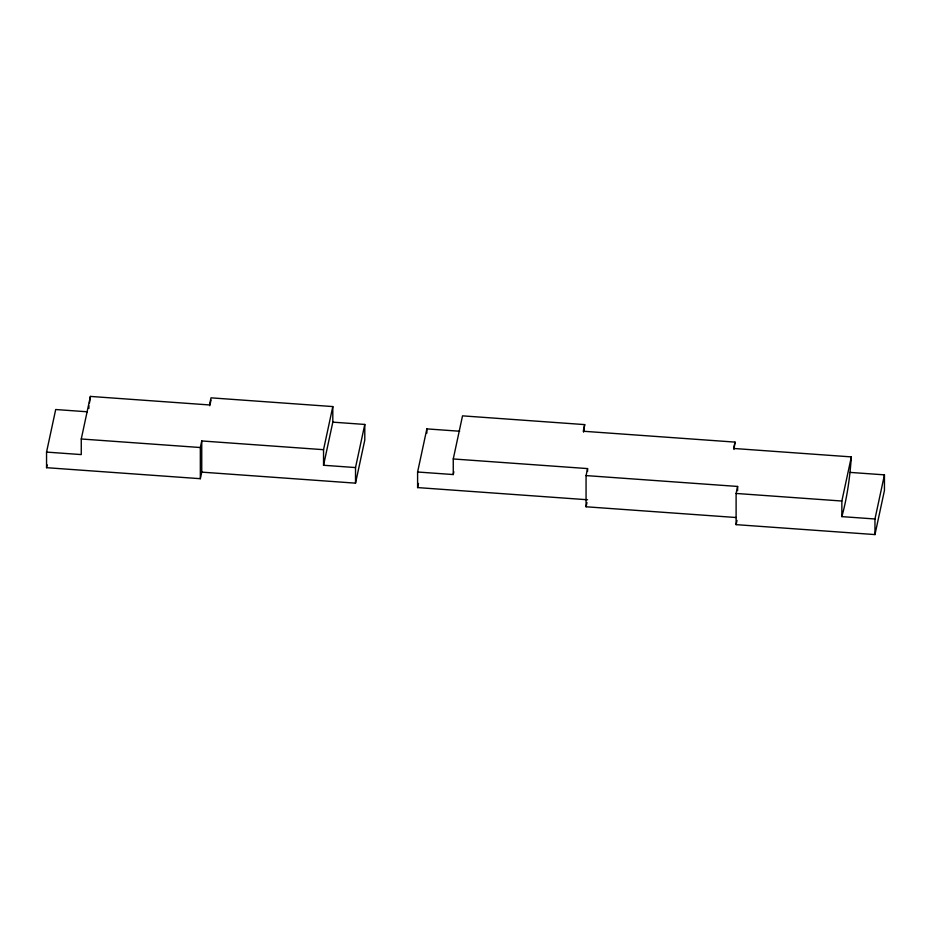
<?xml version="1.0" encoding="UTF-8"?>
<svg xmlns="http://www.w3.org/2000/svg" width="931" height="931" viewBox="0 0 931 931"><rect width="100%" height="100%" fill="white"/><g stroke="black" fill="none" stroke-linecap="round" stroke-linejoin="round"><path stroke-width="1.4" d="M46.55 452.094L81.265 454.584L81.265 438.99L90.412 396.42L209.475 404.95L211.011 397.84L332.809 406.568L323.546 449.685L201.748 440.957L201.748 472.133L200.328 478.697L46.55 467.688L46.55 452.094L55.697 409.524L87.351 411.793M46.55 467.688L47.155 464.848M89.492 402.914L90.412 396.42M200.328 478.697L200.328 447.52L201.748 440.957M209.789 405.753L211.011 400.074M332.809 422.15L364.789 424.443L355.526 467.56L323.546 465.267L332.809 422.15L332.809 406.568M201.748 472.133L355.526 483.154L364.789 440.037L364.789 424.443M587.566 499.761L417.6 487.588L417.6 472.005L426.864 428.888L459.67 431.239M417.6 487.588L418.496 483.422M417.6 472.005L453.257 474.554L453.257 458.96L462.521 415.854L584.691 424.606L583.551 432.147M453.257 474.554L453.851 471.773M584.691 424.606L583.26 431.239L735.036 442.109L733.954 449.429M736.165 517.52L586.065 506.778L586.065 475.59L587.566 468.584L453.257 458.96M586.065 506.778L586.972 502.565M735.036 442.109L733.675 448.463L851.341 456.9C849.922 476.986 847.28 496.956 841.857 516.624L874.965 518.986L884.45 474.857L850.084 472.401M884.45 474.857L884.45 490.451L874.965 534.58L736.107 524.642L736.107 493.453L737.608 486.448L586.065 475.59M736.107 524.642L737.003 520.429M841.857 516.624L841.857 501.029L851.341 456.9M81.265 438.99L200.328 447.52M736.107 493.453L841.857 501.029M874.965 518.986L874.965 534.58M737.608 486.448L737.608 490.695M587.566 468.584L587.566 471.423M426.864 428.888L426.864 433.148M355.526 467.56L355.526 483.154M323.546 449.685L323.546 465.267M88.887 405.753L88.887 408.418"/></g></svg>
